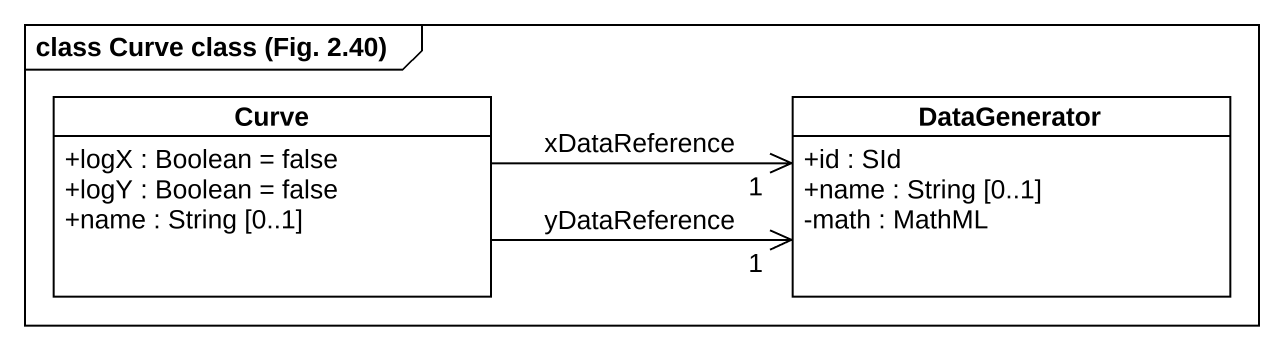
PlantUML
@startuml
mainframe class Curve class (Fig. 2.40)
hide circle
hide empty members
skinparam classAttributeIconSize 0
class Curve {
  +logX : Boolean = false
  +logY : Boolean = false
  +name : String [0..1]
}
class DataGenerator {
  +id : SId
  +name : String [0..1]
  -math : MathML
}
Curve -right-> "1" DataGenerator : xDataReference
Curve -right-> "1" DataGenerator : yDataReference
@enduml
